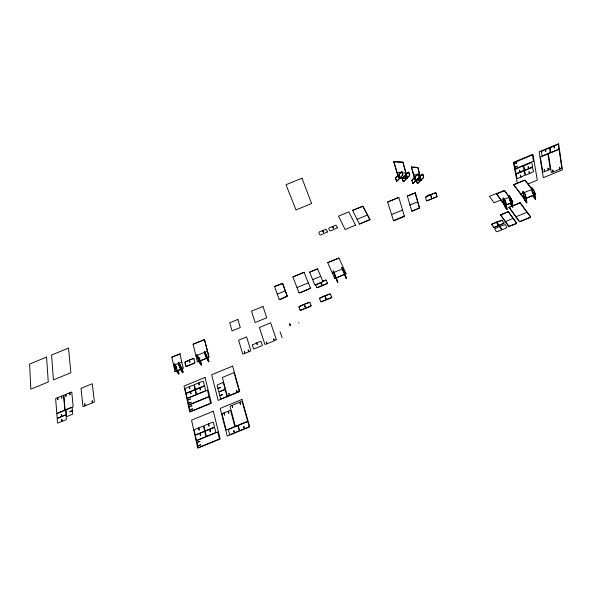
<?xml version="1.0" encoding="UTF-8"?>
<svg xmlns="http://www.w3.org/2000/svg" width="592" height="592" viewBox="0 0 592 592"><rect width="100%" height="100%" fill="white"/><g stroke="black" fill="none" stroke-linecap="round" stroke-linejoin="round"><path stroke-width="0.89" d="M419.469 207.888L415.199 192.837L407.348 196.056L411.706 210.915L412.446 211.189L419.462 207.947L415.199 192.837M425.567 197.395C435.416 192.459 427.705 194.465 425.478 197.306M436.948 196.544L436.001 193.007L435.209 192.777L430.732 194.613L431.805 198.431M407.252 178.081L402.923 162.134L407.392 177.955L406.859 178.333L398.986 177.874A1.066 0.829 -31.8 0 1 398.349 177.43L393.717 161.697L402.923 162.134M493.262 227.195L494.209 227.328L503.533 223.51L503.933 222.858M178.362 362.445C177.504 364.909 185.562 379.206 181.936 368.505M178.199 370.281L178.984 374.048L175.543 368.357L174.544 364.043L176.224 366.64L177.215 370.858L181.026 369.297L180.027 365.079L178.436 362.408M315.395 284.463L317.149 287.808L327.509 283.383L326.059 279.994L322.322 281.289M404.358 216.184L398.779 197.439L387.627 202.013L393.443 220.535L404.269 216.102M208.932 361.749L207.762 357.346M419.38 207.748L418.862 208.384L411.766 210.981M204.551 351.729L205.683 355.992L208.909 361.764M201.243 364.909L200.244 360.839M404.277 216.043L403.855 216.761L394.191 220.72L393.369 220.461M436.837 196.522L427.165 200.806L426.366 200.547M315.558 284.434L315.492 284.833L322.351 282.007L322.855 281.318M174.551 363.962C172.923 366.204 181.589 380.908 177.933 370.281M409.457 175.772L403.618 181.707L403.1 181.589L402.308 178.88A1.066 0.821 -32 0 1 402.553 178.066L405.513 175.217L402.775 178.037A1.066 0.821 -32 0 0 402.501 178.888L403.441 181.729L409.264 175.757A1.066 0.821 -32.4 0 0 409.501 174.943L408.413 172.087L405.468 175.054L406.386 178.288M416.583 180.042L416.62 180.005A1.058 0.814 -32.6 0 0 416.346 180.849L417.397 183.653L423.25 177.748A1.058 0.814 -33 0 0 423.495 176.941L422.666 174.115L423.687 176.949A1.058 0.814 -33 0 1 423.428 177.755L417.582 183.661L416.524 180.863A1.058 0.814 -32.6 0 1 416.783 180.057L419.543 177.215L412.927 183.424L418.87 177.489A1.058 0.814 -32.8 0 0 419.106 176.675L418.033 173.848L415.11 176.786L415.998 180.005M419.018 177.541L419.055 177.496A1.058 0.814 -32.8 0 0 419.299 176.69L418.329 173.833L415.11 176.786M398.512 174.803L395.745 177.667A1.066 0.829 -31.6 0 0 395.515 178.481L396.625 181.315L402.479 175.35A1.066 0.829 -32.1 0 0 402.715 174.536L401.887 171.665L402.908 174.544A1.066 0.829 -32.1 0 1 402.664 175.358L396.84 181.315L395.7 178.495A1.066 0.829 -31.6 0 1 395.944 177.681L398.512 174.803L399.415 177.874M398.668 174.647C407.133 168.098 395.626 173.7 399.607 177.889M411.507 166.974L414.977 179.42A1.058 0.814 -32.6 0 0 415.614 179.85L421.053 180.072L415.473 180.005A1.058 0.814 -32.6 0 1 414.851 179.561L411.359 167.122L417.811 167.373L421.075 180.086L417.811 167.373M405.468 175.054L408.709 172.08L409.694 174.951A1.066 0.821 -32.4 0 1 409.442 175.765M412.136 180.604A1.058 0.814 -32.4 0 1 412.38 179.805L415.147 176.956L412.18 179.783A1.058 0.814 -32.4 0 0 411.951 180.597L412.913 183.424L412.128 180.604M419.506 177.052C428.023 170.296 416.132 176.719 420.512 180.183M420.327 180.168L419.358 177.208M491.989 224.242L496.503 222.385L498.427 225.019L496.466 222.2L491.834 224.109L491.589 224.886L491.73 224.398L493.876 227.602L503.999 223.14L503.57 223.695M352.543 210.375L362.866 206.142L369.919 219.58L359.462 224.065L352.543 210.375L362.926 206.319L369.978 219.758M415.288 192.977L407.348 196.056M357.072 219.299L367.521 215.014M369.919 219.58L359.462 224.065M409.945 204.995L417.73 201.805M391.527 214.6L402.553 210.079M534.48 192.504L535.605 193.947A0.755 0.474 -10.9 0 1 535.235 194.627L525.141 198.764A0.755 0.481 -11.3 0 1 524.149 198.638L513.641 184.63L524.875 180.027L532.756 190.136M513.678 184.83L524.912 180.227L531.66 188.892M497.088 193.177L489.451 196.315L494.046 202.775L500.987 199.933M292.855 276.945L304.096 272.335L292.855 276.945L299.012 292.766L299.87 292.944L310.497 288.252L304.096 272.335M327.731 262.641L338.972 258.031L346.061 273.659L335.457 278.351L334.576 278.181L327.731 262.641L338.972 258.031M511.103 199.578L512.746 201.813A0.755 0.481 -11.8 0 1 512.369 202.501L505.62 205.269A0.755 0.481 -12.1 0 1 504.643 205.135L496.488 193.732L504.473 190.461L509.423 197.158L501.365 200.466M496.525 193.932L504.51 190.654L509.453 197.351M274.518 286.535L282.591 283.442L287.312 296.259L280.031 299.582L279.202 299.441L274.518 286.535L282.591 283.442M309.594 272.157L317.578 268.879L322.936 281.644L315.677 284.959L314.826 284.826L309.594 272.157L317.578 268.879M528.168 183.912L537.292 180.175L532.941 154.327L513.405 162.334L517.378 183.572M520.76 194.013L532.141 189.344M277.271 294.157L285.337 290.85M312.68 279.631L320.738 276.323M506.175 205.002C501.38 196.566 505.087 210.012 507.011 209.287L505.457 201.591C501.787 193.488 502.327 201.546 506.138 204.795M510.319 203.692L512.679 207.222L511.199 199.23C507.529 191.127 507.995 199.245 511.851 202.449M511.895 202.664L509.586 199.955L511.651 202.76M296.984 287.571L308.38 282.902M332.334 273.075L343.723 268.398M523.772 195.427L523.136 191.371L525.504 194.709L526.932 202.878L524.69 199.948L523.572 195.73L524.416 199.978L526.651 202.989L525.304 194.975C521.478 186.769 522.092 195.286 525.933 198.416M532.911 195.922L535.375 199.415L534.058 191.386C530.38 183.291 530.536 191.519 534.613 194.627M534.65 194.842L532.252 192.171L534.406 194.938M335.975 278.469L337.647 282.266L333.148 271.099L335.938 277.9M343.264 271.24L341.887 267.51L344.736 274.518M334.643 274.999L336.263 277.996M343.575 271.336L346.342 278.714L342.146 267.51L346.586 278.617L344.884 274.814M322.396 281.474L325.607 280.164L326.347 280.379M525.933 198.305L523.528 195.523M509.016 207.252L520.05 202.73L530.447 216.635A0.74 0.481 -10.8 0 1 530.084 217.323L520.176 221.386A0.74 0.481 -11.3 0 1 519.206 221.253L509.016 207.252L519.243 221.445A0.74 0.481 -11.3 0 0 520.205 221.578L530.121 217.516A0.74 0.481 -10.8 0 0 530.484 216.827L520.05 202.73M509.053 207.444L520.079 202.923M508.269 211.596L516.446 223.051A0.74 0.481 -11.4 0 1 516.076 223.739L508.654 226.447L500.44 214.807L508.269 211.596L516.409 222.866A0.74 0.481 -11.4 0 1 516.039 223.547L509.423 226.262M500.484 214.992L508.313 211.788M57.868 399.718L57.52 397.757L56.314 398.253A0.755 0.466 -35.3 0 0 55.678 399.038L56.773 413.438L64.861 410.123L63.64 395.774A0.747 0.466 -35.1 0 0 62.93 395.545L61.716 396.041L61.879 398.024M69.997 394.746L69.627 392.792L65.941 394.309L66.112 396.285M201.213 364.924C197.891 363.362 194.368 345.269 199.408 361.268L198.157 361.786A0.755 0.511 -29.8 0 1 197.343 361.564L193.096 344.218L204.469 339.549L208.946 356.806A0.755 0.511 -29.2 0 1 208.384 357.59C205.439 359.492 206.689 352.44 204.603 351.67M204.566 339.719L193.096 344.218M498.723 225.108L496.718 222.096L501.787 220.172L503.97 223.051M496.755 222.281L502.149 220.342M171.821 357.131L180.005 353.986L171.821 357.131L174.906 371.258A0.755 0.503 -31 0 0 175.706 371.48L176.956 370.969L175.979 366.737L174.351 364.058M515.943 216.768L527.117 212.18M505.257 221.608L513.16 218.367M298.99 307.241L299.434 306.523L304.066 304.406L298.982 306.649L300.063 310.067A0.74 0.503 -23.5 0 0 300.928 310.252L310.541 306.316A0.74 0.503 -22.9 0 0 311.037 305.561L309.801 302.497L309.046 302.371L304.325 304.303L305.331 307.64M326.044 299.138L324.705 295.941L319.991 297.88L319.539 298.553L320.783 301.565A0.74 0.503 -22.2 0 0 321.656 301.75L331.268 297.806A0.74 0.503 -21.6 0 0 331.749 297.066L330.158 293.861L324.964 295.837L329.818 294.061L330.565 294.291M498.656 224.975L496.718 222.096M195.915 355.888L207.444 351.152M173.611 365.516L181.774 362.171M190.039 362.193L189.47 360.017L193.118 358.523A0.747 0.503 -29.9 0 1 193.924 358.737L194.864 362.422A0.755 0.503 -30 0 1 194.294 363.214L186.702 366.33A0.755 0.503 -30.4 0 1 185.895 366.108L185.089 362.578A0.755 0.503 -30.3 0 1 185.666 361.793L189.314 360.299L185.562 361.623A0.755 0.503 -30.3 0 0 184.993 362.408L185.792 365.937A0.755 0.503 -30.4 0 0 186.598 366.159L194.198 363.044A0.755 0.503 -30 0 0 194.768 362.252M180.027 365.079C173.73 352.987 186.251 383.483 182.218 368.52M198.438 357.524C192.252 346.239 205.624 375.92 200.377 360.454M198.69 357.42L199.667 361.164L206.874 358.204L206.12 354.371M176.335 366.818L176.823 368.165M180.382 365.153L181.603 367.75M199.03 359.707L198.794 357.598L199.859 359.485M69.789 411.692L72.446 410.604L72.187 407.814A0.762 0.481 -35.5 0 0 71.462 407.57L66.696 409.523A0.762 0.481 -35.6 0 0 66.067 410.33L66.563 416.132A0.77 0.488 -35.9 0 0 67.296 416.383L72.091 414.415A0.77 0.488 -35.7 0 0 72.727 413.608L72.468 410.804L69.804 411.891M206.623 356.095L207.133 358.101M199.312 361.098L198.061 361.616A0.755 0.511 -29.8 0 1 197.247 361.394M199.571 360.994L206.778 358.034M207.037 357.931L208.288 357.413A0.755 0.511 -29.2 0 0 208.85 356.628L204.469 339.549M176.853 370.799L175.602 371.31A0.755 0.503 -31 0 1 174.803 371.088M183.017 367.721A0.755 0.503 -30.6 0 1 182.44 368.505L181.182 369.023L182.536 368.675A0.755 0.503 -30.6 0 0 183.113 367.884L179.901 353.816M407.155 178.17L399.126 177.726A1.066 0.829 -31.9 0 1 398.49 177.282L393.858 161.549M501.269 220.431L502.157 220.498M494.187 227.543L493.284 227.232M315.469 284.819L314.729 284.604M415.954 179.842L415.295 176.801M420.342 180.094L419.698 177.06M396.877 172.479L405.838 173.027M413.46 174.655L419.721 175.032M411.359 167.122L417.663 167.521M393.717 161.697L402.775 162.282M426.551 200.858L436.422 197.188L436.859 196.292M508.513 226.181L509.083 226.344L500.44 214.807M426.432 200.681L425.493 197.358M534.443 192.304L535.568 193.747A0.755 0.474 -10.9 0 1 535.198 194.428L525.104 198.572A0.755 0.481 -11.3 0 1 524.112 198.446L513.641 184.63M532.215 191.963L534.369 194.731M511.066 199.386L512.709 201.613A0.755 0.481 -11.9 0 1 512.332 202.301L505.583 205.069A0.755 0.481 -12.1 0 1 504.599 204.943L496.488 193.732M509.542 199.748L511.606 202.553M503.844 202.087L505.886 204.899M503.888 202.294L505.931 204.995M501.787 229.259L499.796 226.41L505.213 224.597L506.922 227.691L497.287 231.694L496.385 231.613L494.564 228.852L499.544 226.514L501.535 229.363M316.565 287.416L317.349 287.571L326.954 283.635L327.443 282.902M430.732 194.613L435.801 192.881L436.94 196.389M279.121 299.256L279.949 299.397L287.231 296.074L282.51 283.257M177.215 370.858L181.026 369.297M398.779 197.439L387.627 202.013M189.47 360.017L193.221 358.693A0.747 0.503 -29.9 0 1 194.021 358.907M198.542 357.701L199.963 360.217M205.875 354.475L204.358 351.766L205.439 356.095L208.665 361.867L207.429 357.272M207.03 356.547L205.972 354.652L206.926 355.814M334.51 277.996L335.39 278.166L345.55 273.992L345.994 273.378M309.927 302.756L309.187 302.527L304.325 304.303M332.593 226.462L333.459 228.297L332.356 226.558M298.938 292.581L299.796 292.766L309.964 288.593L310.4 287.882M343.508 271.143L344.988 274.414M322.684 230.525L323.521 232.375L322.448 230.621M334.569 274.806L336.019 278.092M305.583 307.529L304.066 304.406M321.116 282.702L322.174 285.226M320.857 282.806L321.841 285.144M324.964 295.837L326.303 299.034M324.705 295.941L320.006 298.087L319.628 298.775M336.219 278.366L337.884 282.184L333.392 271.003L334.813 274.703M298.708 322.566L298.886 323.04M280.046 331.801L282.066 337.588M398.86 174.655L399.755 177.733M405.661 175.062L406.541 178.133M405.32 175.21L406.201 178.273M414.955 176.941L415.806 179.99M430.48 194.716L431.561 198.535M198.794 357.598L199.667 361.164M189.211 360.128L189.78 362.304M180.279 364.975L181.285 369.193M510.563 203.589L512.946 207.119L511.362 198.831L509.068 195.604L509.786 199.645M504.088 201.983L503.355 197.95L505.62 201.191L507.211 209.457L505.02 206.349L504.132 202.19M509.83 199.852L510.119 201.347M533.155 195.826L535.619 199.319L534.228 190.979L531.823 187.797L532.46 191.86M532.497 192.067L532.763 193.569M92.278 400.777L92.515 402.804L93.751 402.301A0.762 0.488 -34.7 0 0 94.372 401.494L92.271 383.734L81.015 388.352L82.895 406.208A0.762 0.488 -35.1 0 0 83.627 406.452L84.871 405.942L84.649 403.907M92.019 400.88L92.256 402.908L85.122 405.838L84.908 403.803M70.063 394.664L69.878 392.688L71.092 392.193A0.747 0.466 -34.8 0 1 71.81 392.422L73.156 406.719L65.068 410.034L63.847 395.685A0.747 0.466 -35 0 1 64.476 394.908L65.69 394.413L65.86 396.388M61.627 398.127L61.464 396.144L57.772 397.654L57.927 399.644M61.605 414.393L61.768 416.457L65.401 414.962A0.77 0.488 -35.9 0 0 66.038 414.156L65.727 410.471A0.762 0.481 -35.7 0 0 65.002 410.226L57.513 413.297A0.77 0.481 -36 0 0 56.876 414.097L57.158 417.797A0.77 0.488 -36.2 0 0 57.883 418.048L61.516 416.561L61.346 414.496M61.931 419.299L62.101 421.386L65.749 419.891A0.77 0.488 -36.1 0 0 66.393 419.069L66.075 415.347A0.77 0.488 -35.9 0 0 65.342 415.096L57.824 418.181A0.77 0.488 -36.2 0 0 57.18 418.995L57.461 422.74A0.777 0.488 -36.4 0 0 58.186 422.991L61.842 421.497L61.672 419.41M310.963 305.383A0.74 0.503 -22.9 0 1 310.467 306.131L300.854 310.075A0.74 0.503 -23.5 0 1 299.989 309.882M331.683 296.881A0.74 0.503 -21.6 0 1 331.194 297.628L321.582 301.572A0.74 0.503 -22.2 0 1 320.709 301.387M276.323 339.512L274.547 340.674L273.63 338.831L274.288 340.777L267.147 343.708L266.252 341.865L266.888 343.819L265.653 344.322A0.74 0.511 -26.2 0 1 264.809 344.115L259.377 327.435L270.648 322.81L276.323 339.512M513.997 162.837L514.182 163.932L516.749 162.881L514.219 164.132L514.774 167.085L517.327 166.034L514.811 167.284L515.484 168.579L533.496 161.239L532.408 154.83L513.997 162.793M515.107 169.504L516.209 173.663L519.917 172.22L519.532 170.104L520.161 172.117L524.083 170.067L523.01 165.901L515.121 169.416M516.046 174.529L517.142 178.651L520.834 177.208L520.449 175.114L521.071 177.112L524.978 175.077L523.868 170.94L516.542 173.885L516.046 174.529M523.728 165.975L524.793 170.141L528.501 168.698L528.131 166.574L528.745 168.602L532.667 166.552L531.631 162.363L523.735 165.93M524.63 171.014L525.689 175.143L529.381 173.708L529.011 171.606L529.618 173.611L533.525 171.569L532.452 167.418L525.126 170.37L524.63 171.014M355.489 225.167L345.121 229.511L338.535 216.117L348.858 211.884L355.489 225.167M252.384 345.032L253.457 348.614A0.74 0.511 -26.9 0 0 254.294 348.829L261.819 345.743A0.74 0.511 -26.5 0 0 262.345 344.973L260.769 341.281L256.795 342.835L257.409 344.781L256.536 342.938L252.384 345.032M541.414 151.589L542.035 155.548L542.657 155.814L550.131 152.655L549.746 148.222L549.087 148L545.624 149.413L545.728 151.685L545.387 149.517L541.414 151.589M550.079 148.037L550.671 152.003L551.293 152.277L558.767 149.117L558.411 144.67L557.805 144.433L554.297 145.861L554.378 148.141L554.053 145.958L550.086 147.993M550.212 168.853L548.51 170.022L547.948 168.017L548.273 170.119L544.803 171.547L544.226 169.541L544.566 171.643L542.805 172.05L540.304 157.072L547.903 153.957L550.212 168.853M337.492 227.794L330.81 230.858C329.559 231.376 328.027 228.46 329.381 227.779L335.953 225.16L337.492 227.794M561.786 167.98L560.091 169.149L559.544 167.151L559.854 169.245L553.291 171.939L552.736 169.941L553.054 172.035L551.3 172.442L548.347 153.779L559.1 149.369L561.786 167.98M327.546 231.872L320.857 234.935C319.562 235.446 318.133 232.486 319.465 231.842L326.044 229.222L327.546 231.901M244.355 351.33L244.696 353.409L243.453 353.92A0.74 0.511 -27.6 0 1 242.624 353.705L238.606 340.156L246.612 336.87L250.749 350.368A0.74 0.511 -27.2 0 1 250.216 351.145L248.98 351.655L248.122 349.783L248.721 351.759L244.947 353.306L244.355 351.33M205.024 377.444L184.045 386.058L189.78 412.069L211.359 403.204L205.024 377.444M232.619 366.122L211.647 374.729L218.174 400.407L239.753 391.549L232.619 366.122M189.336 386.724L185.659 388.234A0.762 0.518 -31.4 0 0 185.081 389.04L185.895 392.703A0.762 0.525 -31.5 0 0 186.702 392.94L194.354 389.802A0.762 0.525 -31.1 0 0 194.931 388.996L194.087 385.34A0.755 0.518 -31 0 0 193.273 385.111L189.595 386.613L189.81 388.811L189.336 386.724M198.675 382.891L195.005 384.4A0.755 0.518 -30.9 0 0 194.428 385.2L195.279 388.848A0.762 0.525 -31 0 0 196.093 389.092L203.744 385.947A0.762 0.525 -30.6 0 0 204.314 385.14L203.433 381.507A0.755 0.518 -30.5 0 0 202.612 381.27L198.942 382.78L199.171 384.963L198.675 382.891M234.062 372.649L222.377 377.444L227.247 395.789A0.777 0.548 -30 0 0 228.098 396.033L229.385 395.508L228.808 393.362L229.652 395.397L237.059 392.355L236.467 390.217L237.325 392.244L238.613 391.719A0.77 0.548 -29.3 0 0 239.175 390.89L234.062 372.649M190.469 391.741L186.776 393.258A0.762 0.525 -31.6 0 0 186.191 394.072L187.013 397.78A0.77 0.525 -31.7 0 0 187.827 398.024L195.523 394.864A0.762 0.533 -31.3 0 0 196.1 394.05L195.249 390.357A0.762 0.525 -31.2 0 0 194.428 390.121L190.735 391.638L190.95 393.85L190.469 391.741M199.867 387.886L196.167 389.403A0.762 0.525 -31.1 0 0 195.597 390.217L196.448 393.902A0.762 0.533 -31.2 0 0 197.277 394.146L204.965 390.986A0.762 0.533 -30.8 0 0 205.542 390.172L204.647 386.502A0.762 0.525 -30.6 0 0 203.826 386.265L200.126 387.782L200.362 389.987L199.867 387.886M222.607 382.698L217.715 384.704A0.762 0.533 -30 0 0 217.153 385.518L217.871 388.315L220.727 387.36L217.923 388.507L218.648 391.327A0.77 0.54 -30.2 0 0 219.491 391.564L224.42 389.543A0.77 0.54 -29.9 0 0 224.982 388.722L223.443 382.935A0.762 0.533 -29.7 0 0 222.607 382.698M207.474 390.195L188.012 398.187A0.77 0.533 -31.8 0 0 187.427 399.008L187.642 399.977L190.491 399.023L187.686 400.177L188.337 403.13L191.201 402.183L188.382 403.337L188.596 404.314A0.77 0.533 -32 0 0 189.425 404.565L209.028 396.514L207.474 390.195M224.486 389.81L219.558 391.83A0.77 0.54 -30.2 0 0 218.988 392.651L219.721 395.493L222.599 394.531L219.773 395.693L220.513 398.557A0.777 0.548 -30.4 0 0 221.356 398.801L226.322 396.766A0.777 0.548 -30.1 0 0 226.891 395.937L225.33 390.054A0.77 0.54 -29.9 0 0 224.486 389.81M209.094 396.781L189.484 404.832A0.777 0.54 -32 0 0 188.9 405.661L189.114 406.645L191.986 405.69L189.159 406.845L189.825 409.849L192.703 408.887L189.869 410.056L190.084 411.048A0.777 0.54 -32.3 0 0 190.92 411.299L210.663 403.196L209.094 396.781M213.327 411.203L191.556 420.142L197.735 448.203L220.165 438.99L213.327 411.203M241.973 399.445L220.202 408.384L227.247 436.082L249.669 426.876L241.973 399.445M232.027 405.372L230.725 405.905A0.784 0.562 -30.4 0 0 230.155 406.748L235.357 426.336L247.685 421.267L242.224 401.79A0.784 0.562 -29.7 0 0 241.358 401.539L240.056 402.072L240.396 404.38L239.79 402.183L232.293 405.261L232.619 407.577L232.027 405.372M223.998 412.935L222.688 413.475A0.784 0.562 -31.1 0 0 222.111 414.326L226.137 430.118L234.854 426.543L230.68 410.804A0.784 0.562 -30.7 0 0 229.814 410.545L228.512 411.085L228.823 413.423L228.238 411.196L224.264 412.824L224.568 415.17L223.998 412.935M198.653 427.942L194.805 429.518A0.799 0.562 -33.1 0 0 194.206 430.384L195.094 434.395A0.799 0.57 -33.3 0 0 195.945 434.676L203.951 431.39A0.799 0.57 -32.8 0 0 204.551 430.517L203.626 426.521A0.792 0.57 -32.6 0 0 202.767 426.247L198.919 427.831L199.164 430.221L198.653 427.942M208.421 423.931L204.58 425.507A0.792 0.57 -32.5 0 0 203.988 426.373L204.913 430.369A0.799 0.57 -32.7 0 0 205.772 430.643L213.779 427.35A0.799 0.57 -32.2 0 0 214.363 426.484L213.401 422.503A0.792 0.57 -32 0 0 212.535 422.237L208.695 423.82L208.961 426.196L208.421 423.931M199.881 433.374L196.011 434.965A0.799 0.57 -33.3 0 0 195.412 435.838L196.307 439.9A0.807 0.577 -33.5 0 0 197.166 440.182L205.217 436.874A0.807 0.577 -33 0 0 205.816 435.993L204.884 431.953A0.799 0.57 -32.8 0 0 204.018 431.672L200.155 433.263L200.399 435.682L199.881 433.374M209.709 429.341L205.838 430.924A0.799 0.577 -32.7 0 0 205.246 431.797L206.179 435.838A0.807 0.577 -32.9 0 0 207.052 436.119L215.103 432.811A0.799 0.577 -32.4 0 0 215.688 431.938L214.711 427.912A0.799 0.577 -32.2 0 0 213.845 427.639L209.982 429.23L210.249 431.635L209.709 429.341M217.738 432.049L197.373 440.411A0.807 0.577 -33.6 0 0 196.766 441.299L197.003 442.357L199.985 441.373L197.047 442.579L197.765 445.813L200.762 444.829L197.817 446.035L198.054 447.108A0.814 0.585 -33.8 0 0 198.919 447.397L219.44 438.968L217.738 432.049M237.133 425.922L229.067 429.237A0.799 0.585 -31.6 0 0 228.482 430.118L229.526 434.18A0.807 0.592 -31.8 0 0 230.414 434.461L234.336 432.848L233.722 430.525L234.61 432.737L238.524 431.124A0.807 0.592 -31.3 0 0 239.109 430.243L238.021 426.196A0.799 0.585 -31.1 0 0 237.133 425.922M247.034 421.859L238.968 425.167A0.799 0.585 -31 0 0 238.391 426.048L239.479 430.088A0.807 0.592 -31.1 0 0 240.367 430.369L244.289 428.763L243.652 426.447L244.563 428.645L248.477 427.039A0.807 0.592 -30.6 0 0 249.054 426.159L247.93 422.126A0.799 0.585 -30.4 0 0 247.034 421.859M301.972 178.192L286.003 184.734L296 209.908L311.607 203.515L301.972 178.192M558.626 143.797L539.105 151.804L543.323 177.704L562.4 169.874L558.626 143.797M46.561 357.087L29.6 364.043L30.836 389.151L48.278 381.995L46.561 357.087M68.517 348.089L51.563 355.037L53.428 379.886L70.87 372.731L68.517 348.089M262.974 306.493L251.519 311.192L255.159 322.499L266.777 317.734L262.974 306.493M237.851 319.436L229.703 322.773L232.071 330.898L240.3 327.524L237.851 319.436M289.777 323.728L290.213 325.726L289.777 323.728"/></g></svg>
